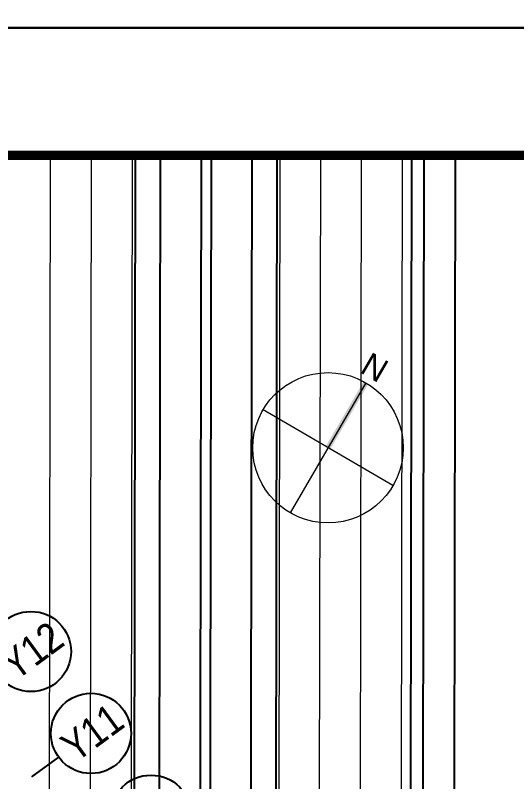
# Model space of a CAD drawing. Header units: millimetres. Extents: x 75184266 to 76346726, y -35850126 to -33679385.
# Drawn here: x 75570546 to 75610540, y -34841090 to -34779921 of the extents above; entities that cross this region are included whole.
import ezdxf
from ezdxf.enums import TextEntityAlignment as Align
from ezdxf.xclip import XClip

# ---------------------------------------------------------------- set-up
doc = ezdxf.new("R2010")
doc.units = ezdxf.units.MM
doc.header["$LTSCALE"] = 50
doc.header["$MEASUREMENT"] = 0
doc.header["$XCLIPFRAME"] = 0
doc.header["$PDMODE"] = 1
doc.header["$PDSIZE"] = -3
doc.linetypes.add('XR-지하3층$0$L2-2', pattern=[2.5, 1, -1.5])
doc.layers.get('0').update_dxf_attribs({"linetype": 'CONTINUOUS'})
doc.layers.get('Defpoints').update_dxf_attribs({"color": 51, "linetype": 'CONTINUOUS'})
for name, color, linetype in [('AZ-LINE', 3, 'CONTINUOUS'), ('XR-지하3층$0$00000-변경가로망', 7, 'CONTINUOUS'), ('XR-지하3층$0$0중앙선', 1, 'CONTINUOUS'), ('XR-지하3층$0$TEXT-3', 3, 'CONTINUOUS'), ('XR-지하3층$0$보도라인', 7, 'CONTINUOUS')]:
    doc.layers.add(name, color=color, linetype=linetype)
doc.layers.add('XR-기준층$0$XR-지하3층$0$DEFPOINT', color=142, linetype='CONTINUOUS', plot=False)
doc.layers.add('건축', color=8, linetype='CONTINUOUS', plot=False)
for name, color, linetype, lineweight in [('XR-지하3층$0$$-길가장자리선', 7, 'CONTINUOUS', 0), ('XR-지하3층$0$$-중앙선', 7, 'CONTINUOUS', 0), ('XR-지하3층$0$$-차로분리', 7, 'CONTINUOUS', 0), ('XR-지하3층$0$levelpyo', 2, 'CONTINUOUS', 0)]:
    doc.layers.add(name, color=color, linetype=linetype, lineweight=lineweight)
doc.styles.add('XR-지하3층$0$20110829_평면도_면적조정$0$돋움', font='')
doc.styles.add('XR-지하3층$0$STANDARD', font='HBATANG.TTF')
doc.styles.add('XR-지하3층$0$돋움', font='', dxfattribs={"width": 0.9})
doc.styles.get('XR-지하3층$0$20110829_평면도_면적조정$0$돋움').set_extended_font_data('Dotum')
doc.styles.get('XR-지하3층$0$돋움').set_extended_font_data('Dotum')
doc.dimstyles.new('XR-지하3층$0$20110829_평면도_면적조정$0$std_style', dxfattribs={"dimscale": 400, "dimtxt": 3, "dimasz": 1, "dimexe": 1.5, "dimexo": 2, "dimgap": 1, "dimtad": 1, "dimtoh": 1, "dimdec": 0, "dimzin": 0, "dimdsep": 46, "dimtxsty": 'XR-지하3층$0$돋움', "dimblk": 'XR-지하3층$0$20110829_평면도_면적조정$0$01420DDOT01', "dimblk1": 'XR-지하3층$0$20110829_평면도_면적조정$0$01420DDOT01', "dimblk2": 'XR-지하3층$0$20110829_평면도_면적조정$0$01420DDOT01', "dimcen": 2.5, "dimdle": 8, "dimclrd": 256, "dimclre": 256, "dimclrt": 256, "dimadec": 0, "dimazin": 0, "dimtfac": 1, "dimtdec": 0, "dimtix": 1, "dimtmove": 2, "dimatfit": 3, "dimldrblk": 'XR-지하3층$0$20110829_평면도_면적조정$0$_ClosedBlank', "dimfxl": 1, "dimtolj": 1, "dimtzin": 0, "dimlwd": -1, "dimlwe": -1, "dimarcsym": 0})

# ---------------------------------------------------------------- blocks, each defined once
blk = doc.blocks.new('XR-지하3층$0$방위표 0526')
at = {"layer": 'XR-지하3층$0$levelpyo', "color": 5, "ltscale": 100}
for p, q in [((0, 12690), (0, 0)), ((6346, 6345), (-6345, 6345))]:
    blk.add_line(p, q, dxfattribs=at)
blk.add_circle((0, 6345), 6345, dxfattribs=at)
blk.add_solid([(-222, 12690), (222, 12690), (-222, 6345), (222, 6345)], dxfattribs=at)
at = {"layer": 'XR-지하3층$0$TEXT-3', "color": 2, "style": 'XR-지하3층$0$STANDARD'}
blk.add_text('N', height=2000, dxfattribs=at).set_placement((-980, 13191))
blk = doc.blocks.new('바탕폼')
at = {"layer": 'AZ-LINE', "ltscale": 10}
blk.add_lwpolyline([(841, 594.71), (0, 594.71), (0, 0), (841, 0)], close=True, dxfattribs=at)
at = {"layer": 'AZ-LINE', "const_width": 1.5}
blk.add_lwpolyline([(20, 574.35), (20, 20.35), (821, 20.35), (821, 574.35)], close=True, dxfattribs=at)
blk = doc.blocks.new('XR-지하3층$0$20110829_평면도_면적조정$0$01420DDOT01')
blk.add_line((-1.5, 0), (1.5, 0))
at = {"const_width": 0.5}
blk.add_lwpolyline([(-0.25, 0, 1), (0.25, 0, 1)], format="xyb", close=True, dxfattribs=at)
blk = doc.blocks.new('*D220')
at = {"layer": 'Defpoints', "color": 0}
for p in [(75555465, -34822586), (75547405, -34828495, 0), (75609665, -34913417, 0)]:
    blk.add_point(p, dxfattribs=at)
at = {"layer": '건축'}
for p, q in [((75548050, -34828022), (75555948, -34822231)), ((75617488, -34907186), (75555701, -34822909)), ((75610311, -34912944), (75618209, -34907153))]:
    blk.add_line(p, q, dxfattribs=at)
at = {"layer": '건축', "xscale": 400, "yscale": 400, "zscale": 400}
for p, rotation in [((75555465, -34822586), 126.2469342799536), ((75617725, -34907508), 306.2469342799536)]:
    blk.add_blockref('XR-지하3층$0$20110829_평면도_면적조정$0$01420DDOT01', p, dxfattribs=dict(at, rotation=rotation))
at = {"layer": '건축', "insert": (75587644, -34864278), "char_height": 1800, "attachment_point": 5, "rotation": 306.24693, "style": 'XR-지하3층$0$돋움'}
blk.add_mtext('\\A1;105300', dxfattribs=at)
blk = doc.blocks.new('XR-지하3층$0$20110829_평면도_면적조정$0$_ClosedBlank')
at = {"color": 0, "linetype": 'ByBlock', "lineweight": -2}
for p, q in [((-1, 0.17), (0, 0)), ((-1, 0.17), (-1, -0.17)), ((0, 0), (-1, -0.17))]:
    blk.add_line(p, q, dxfattribs=at)
blk = doc.blocks.new('XR-지하3층$0$A$C723B38EE')
at = {"layer": 'XR-지하3층$0$$-길가장자리선', "color": 8}
blk.add_lwpolyline([(488.007, 597.674), (485.812, 565.542), (485.798, 557.165), (488.757, 532.16), (488.707, 502.16), (485.674, 482.165), (485.394, 312.191), (488.352, 287.142), (488.303, 257.361), (488.278, 242.345), (488.198, 193.706, 0.064705), (488.714, 189.679)], format="xyb", dxfattribs=at)
at = {"layer": 'XR-지하3층$0$$-중앙선', "color": 8}
for points in [[(464.315, 597.674), (463.641, 189.679)], [(476.115, 597.674), (475.441, 189.679)]]:
    blk.add_lwpolyline(points, dxfattribs=at)
at = {"layer": 'XR-지하3층$0$$-차로분리', "color": 8, "linetype": 'XR-지하3층$0$L2-2', "ltscale": 80, "flags": 128}
for points in [[(454.146, 192.679), (454.287, 277.967), (457.345, 312.968), (457.535, 428.247), (457.577, 453.512), (457.815, 597.674)], [(461.065, 597.674), (460.595, 312.823), (457.537, 277.823), (457.396, 192.679)], [(478.691, 189.679), (479.312, 565.769), (481.492, 597.674)], [(481.941, 189.679), (482.562, 565.655), (484.75, 597.674)]]:
    blk.add_lwpolyline(points, dxfattribs=at)
at = {"layer": 'XR-지하3층$0$00000-변경가로망', "color": 8}
blk.add_lwpolyline([(492.529, 242.179), (494.053, 257.177), (494.102, 287.177), (489.644, 312.184), (489.924, 482.158), (494.457, 502.15), (494.507, 532.15), (490.048, 557.158), (490.062, 565.393), (492.267, 597.674)], dxfattribs=at)
at = {"layer": 'XR-지하3층$0$0중앙선', "color": 8}
for points in [[(464.565, 597.674), (464.033, 275.679)], [(466.565, 597.674), (466.033, 275.679)], [(469.815, 597.674), (469.283, 275.679)], [(470.615, 597.674), (470.083, 275.679)], [(473.865, 597.674), (473.333, 275.679)], [(475.865, 597.674), (475.333, 275.679)]]:
    blk.add_lwpolyline(points, dxfattribs=at)
at = {"layer": 'XR-지하3층$0$보도라인', "color": 8, "linetype": 'Continuous', "flags": 128}
blk.add_lwpolyline([(486.424, 482.108), (486.144, 312.235), (489.102, 287.185), (489.053, 257.36), (489.028, 242.344), (488.948, 193.705, 0.414705), (503.948, 178.68), (521.897, 178.68, 0.005421), (532.418, 178.795), (547.471, 176.351, 0.053357), (650.071, 192.808, 0.000846), (650.104, 192.817, 0.000846)], format="xyb", dxfattribs=at)
blk.add_lwpolyline([(487.144, 312.233), (487.424, 482.106)], dxfattribs=at)

msp = doc.modelspace()

# ---------------------------------------------------------------- linework, layer by layer
at = {"layer": 'XR-기준층$0$XR-지하3층$0$DEFPOINT', "ltscale": 0.5}
for points in [[(75663667, -35077925.1), (75243667, -35077925.1), (75243667, -34780925.1), (75663667, -34780925.1)], [(75663669.1, -35077925.1), (75243669.1, -35077925.1), (75243669.1, -34780925.1), (75663669.1, -34780925.1)]]:
    msp.add_lwpolyline(points, close=True, dxfattribs=at)
at = {"layer": '건축'}
msp.add_line((75573999.2, -34839128.7), (75571848.6, -34840705.4), dxfattribs=at)
for centre in [(75571790.6, -34830704.2), (75576579.9, -34837236.7), (75581369.2, -34843769.1)]:
    msp.add_circle(centre, 3200, dxfattribs=at)

# ---------------------------------------------------------------- block references
at = {"layer": 'AZ-LINE', "xscale": 499.40546941707, "yscale": 499.40546941707, "zscale": 499.40546941707}
msp.add_blockref('바탕폼', (75243667, -35077925.1), dxfattribs=at)
at = {"layer": '건축', "ltscale": 0.5}
ref = msp.add_blockref('XR-지하3층$0$A$C723B38EE', (75115875.3, -35187756.2), dxfattribs=dict(at, xscale=999.9999999999998, yscale=999.9999999999998, zscale=999.9999999999998))
XClip(ref).set_block_clipping_path([(137.7798442268, 119.9958357572), (497.8511876765, 396.6664658143)])
at = {"layer": '건축', "xscale": 0.94553402500062, "yscale": 0.94553402500062, "zscale": 0.94553402500062, "rotation": 329.7744043711452}
msp.add_blockref('XR-지하3층$0$방위표 0526', (75592469.7, -34819622.6), dxfattribs=at)

# ---------------------------------------------------------------- texts
at = {"layer": '건축', "style": 'XR-지하3층$0$20110829_평면도_면적조정$0$돋움', "width": 0.9}
for s, p in [('Y12', (75571887.5, -34830633.2)), ('Y11', (75576676.8, -34837165.6))]:
    msp.add_text(s, height=2400, rotation=36.246935, dxfattribs=at).set_placement(p, align=Align.MIDDLE_CENTER)

# ---------------------------------------------------------------- dimensions: what is measured, and where the dimension line sits
at = {"layer": '건축'}
dim = msp.add_linear_dim(base=(75555464.6, -34822586.2), p1=(75609665.5, -34913417, 0), p2=(75547405.1, -34828495, 0), angle=126.246934, dimstyle='XR-지하3층$0$20110829_평면도_면적조정$0$std_style', override={"dimtxt": 4.5}, dxfattribs=at)
dim.commit()
dim.dimension.update_dxf_attribs({"geometry": '*D220', "text_midpoint": (75587644.2, -34864277.8)})

doc.saveas('drawing.dxf')
